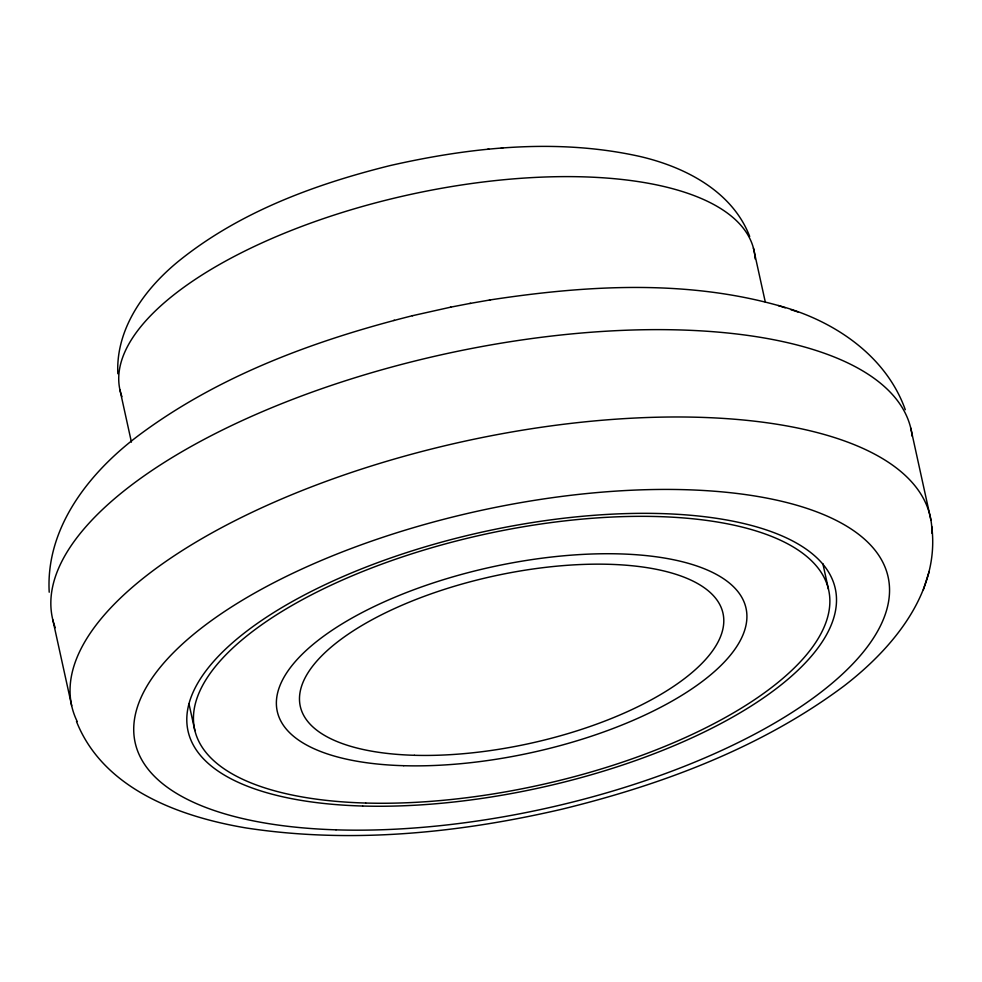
<?xml version="1.0" encoding="UTF-8"?>
<svg xmlns="http://www.w3.org/2000/svg" width="982" height="982" viewBox="0 0 982 982"><rect width="100%" height="100%" fill="white"/><g stroke="black" fill="none" stroke-linecap="round" stroke-linejoin="round"><path stroke-width="1.47" d="M76.473 721.451C103.294 789.184 179.853 816.803 246.212 827.973C351.396 844.041 459.11 833.092 562.22 809.131C662.114 784.655 761.185 747.83 844.176 685.853C892.859 648.316 940.326 591.95 931.697 526.327M923.362 589.691L929.242 571.352M412.759 315.627C316.253 339.895 220.189 374.829 139.69 434.645C90.099 471.569 45.516 527.039 49.21 592.207M393.647 320.463L394.445 320.267M412.317 315.738L450.836 307.133M450.517 307.194L470.562 303.315M489.417 300.075L490.509 299.866C585.481 285.406 684.687 279.342 778.223 305.5C832.601 319.936 885.69 354.76 905.281 409.715M469.862 303.463L490.509 299.866M749.696 236.466C732.204 190.987 684.663 166.805 639.724 156.42C557.506 138.106 471.63 147.067 390.259 165.541C314.878 184.26 239.399 211.965 178.393 261.335C144.845 288.745 115.692 328.43 117.828 373.737M487.526 149.338L488.999 149.215M501.102 148.196L502.809 148.049M778.223 305.5L785.207 307.82M790.743 309.6L797.961 311.981M910.744 428.066L930.899 519.969M753.415 248.053L765.285 302.002M822.842 563.594L828.427 589.016M119.927 389.829L131.428 442.133M188.949 703.677L194.866 730.571M52.795 619.752L71.674 705.702M55.225 627.682A439.568 173.875 -12.4 0 1 440.893 354.883A439.568 173.875 -12.4 0 1 912.229 436.327M77.234 721.549A439.568 173.875 -12.4 0 1 463.16 441.556A439.568 173.875 -12.4 0 1 931.906 533.251M121.94 396.642A324.6 128.397 -12.4 0 1 411.188 194.289A324.6 128.397 -12.4 0 1 755.121 258.917M403.737 765.702A239.976 94.923 -12.4 0 0 746.651 611.982A239.976 94.923 -12.4 0 0 384.551 601.708A239.976 94.923 -12.4 0 0 403.737 765.702M362.64 806.026A331.364 131.072 -12.4 0 0 836.148 593.766A331.364 131.072 -12.4 0 0 336.151 579.589A331.364 131.072 -12.4 0 0 362.64 806.026M336.016 829.839A385.472 152.468 -12.4 0 0 889.238 584.032A385.472 152.468 -12.4 0 0 309.674 565.522A385.472 152.468 -12.4 0 0 336.016 829.839M365.685 803.043A324.6 128.397 -12.4 0 0 829.52 595.117A324.6 128.397 -12.4 0 0 339.735 581.234A324.6 128.397 -12.4 0 0 365.685 803.043M414.343 755.293A216.408 85.594 -12.4 0 0 723.562 616.671A216.408 85.594 -12.4 0 0 397.035 607.416A216.408 85.594 -12.4 0 0 414.343 755.293"/></g></svg>
